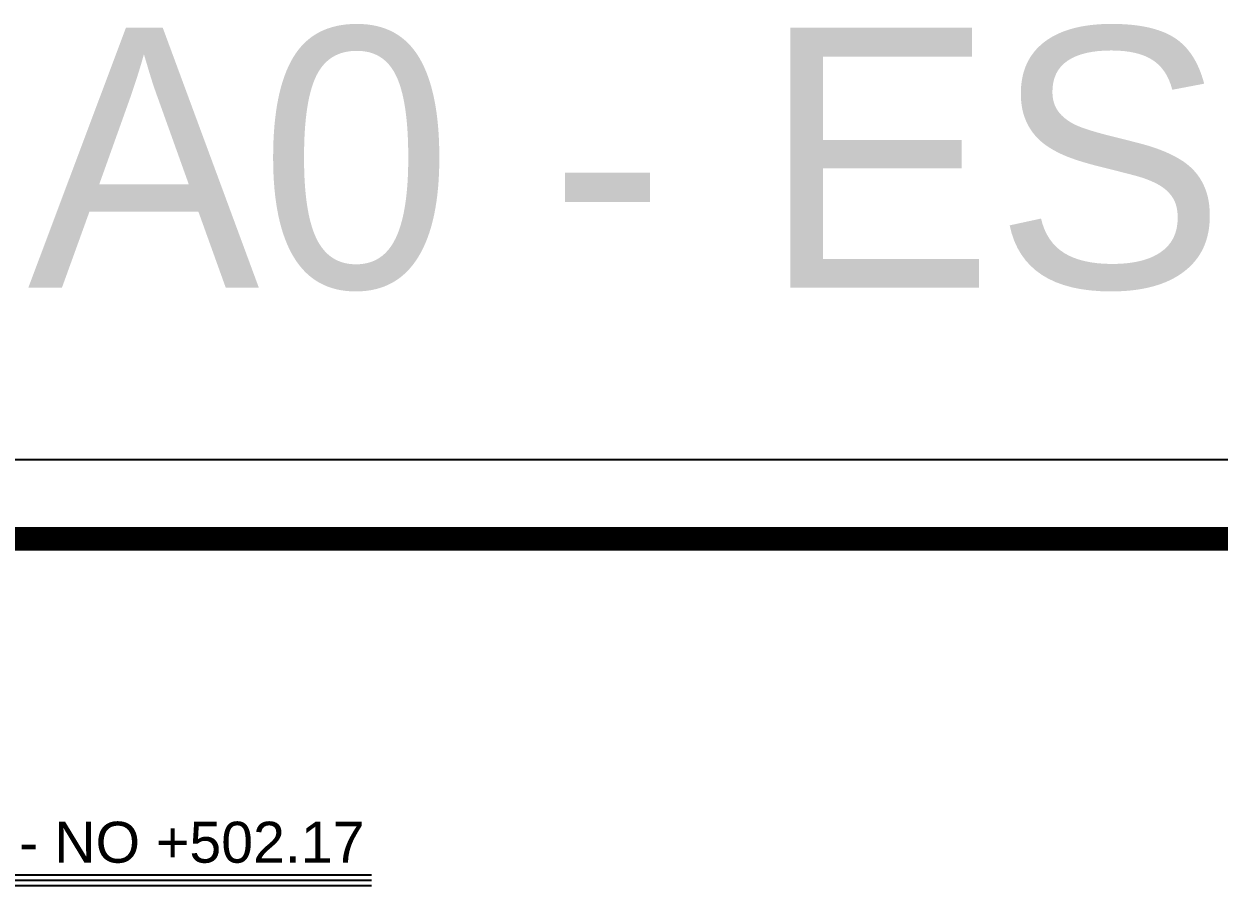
# Model space of a CAD drawing. Header units: millimetres. Extents: x -967 to 563, y -1588 to 506.
# Drawn here: x 42.95 to 58.12, y -216.73 to -205.73 of the extents above; entities that cross this region are included whole.
import ezdxf
from ezdxf.enums import TextEntityAlignment as Align

# ---------------------------------------------------------------- set-up
doc = ezdxf.new("R2010")
doc.units = ezdxf.units.MM
doc.layers.add('00 - IMPPER - FOLHA - BORDAS', color=1, linetype='Continuous')
doc.layers.add('232', color=12, linetype='Continuous')
doc.layers.add('EST-TEXTO', color=7, linetype='Continuous', lineweight=5)
doc.styles.add('ROMANTIC', font='arial.ttf')
doc.styles.add('TD1', font='', dxfattribs={"width": 1.125, "height": 0.0033})
doc.styles.get('TD1').set_extended_font_data('Century Gothic')

# ---------------------------------------------------------------- blocks, each defined once
blk = doc.blocks.new('a0 impper')
at = {"layer": '00 - IMPPER - FOLHA - BORDAS'}
blk.add_lwpolyline([(2701.089, 1145.411), (2701.089, 1115.711), (2819.989, 1115.711), (2819.989, 1199.811), (2702.589, 1199.811)], dxfattribs=at)
at = {"layer": '00 - IMPPER - FOLHA - BORDAS', "const_width": 0.3}
blk.add_lwpolyline([(2703.589, 1116.711), (2818.989, 1116.711), (2818.989, 1198.811), (2703.589, 1198.811)], close=True, dxfattribs=at)

msp = doc.modelspace()

# ---------------------------------------------------------------- linework, layer by layer
msp.add_line((30.7062, -216.6019), (47.366, -216.6019))
at = {"layer": '232'}
for p, q in [((30.7062, -216.5344), (47.366, -216.5344)), ((30.7062, -216.6694), (47.366, -216.6694))]:
    msp.add_line(p, q, dxfattribs=at)

# ---------------------------------------------------------------- block references
msp.add_blockref('a0 impper', (-2680.1975, -1411.0778))

# ---------------------------------------------------------------- texts
at = {"color": 7, "style": 'TD1'}
msp.add_text('A0 - ESCALA DE PLOTAGEM =1:100', height=3.3, dxfattribs=at).set_placement((80.3418, -209.0809), align=Align.CENTER)
msp.add_text('A0 - ESCALA DE PLOTAGEM =1:100', height=3.3, dxfattribs=at).set_placement((80.3418, -209.0809), align=Align.CENTER)
at = {"layer": 'EST-TEXTO', "color": 0, "style": 'ROMANTIC'}
msp.add_text('PLANTA DE FORMA DO TÉRREO 1 - NO +502.17', height=0.52, dxfattribs=at).set_placement((30.7062, -216.5354), align=Align.BOTTOM_LEFT)

doc.saveas('drawing.dxf')
